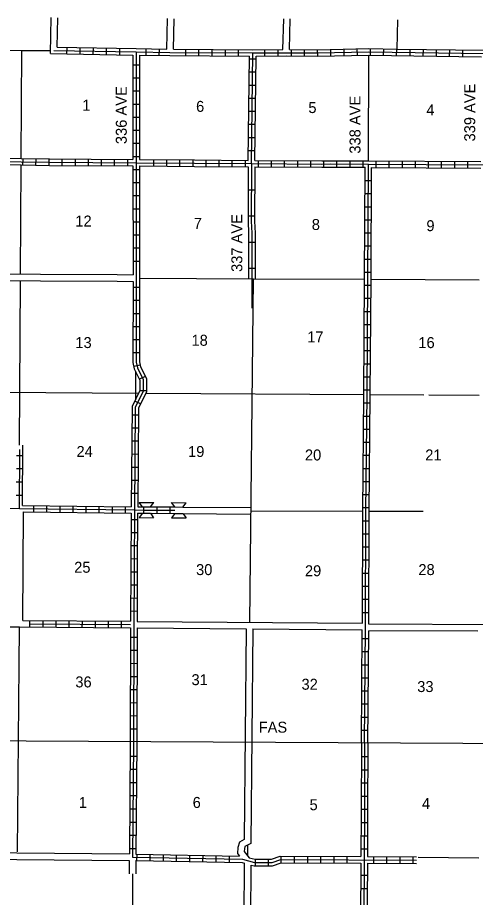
# Model space of a CAD drawing. Extents: x 1333229 to 1813251, y 16536411 to 16910478.
# Drawn here: x 1515664 to 1536545, y 16652785 to 16692903 of the extents above; entities that cross this region are included whole.
import ezdxf

# ---------------------------------------------------------------- set-up
doc = ezdxf.new("R2010")
doc.units = 0
for name, color, linetype in [('L11', 7, 'Continuous'), ('L13', 7, 'Continuous'), ('L14', 7, 'Continuous'), ('L18', 7, 'Continuous'), ('L2', 7, 'Continuous'), ('L21', 7, 'Continuous'), ('L30', 7, 'Continuous'), ('L4', 7, 'Continuous'), ('L50', 7, 'Continuous'), ('L8', 7, 'Continuous'), ('L9', 7, 'Continuous')]:
    doc.layers.add(name, color=color, linetype=linetype)

msp = doc.modelspace()

# ---------------------------------------------------------------- linework, layer by layer
at = {"layer": 'L11'}
for p, q in [((1523206, 16670583), (1526310, 16670559)), ((1521114, 16665373), (1531389, 16665288)), ((1510574, 16665160), (1515747, 16665117)), ((1521113, 16665073), (1526094, 16665032)), ((1526394, 16665029), (1531387, 16664988)), ((1536652, 16664924), (1531683, 16664946)), ((1541932, 16665200), (1531684, 16665246)), ((1520757, 16654473), (1520755, 16653861)), ((1521057, 16654473), (1521055, 16653861)), ((1525993, 16649394), (1526016, 16654343)), ((1526293, 16649390), (1526316, 16654262))]:
    msp.add_line(p, q, dxfattribs=at)
for points in [[(1510624, 16680954), (1513198, 16680919), (1520209, 16680882), (1520929, 16680873)], [(1510626, 16681254), (1513200, 16681219), (1520212, 16681182), (1520929, 16681173)], [(1515900, 16665416), (1515939, 16670364)], [(1523202, 16670283), (1526276, 16670259)], [(1526094, 16665032), (1526000, 16655426), (1525781, 16655309), (1525712, 16655057), (1525690, 16654792), (1525783, 16654672)], [(1526394, 16665029), (1526298, 16655245), (1526036, 16655105), (1526009, 16655004), (1525999, 16654884), (1526224, 16654594)], [(1510333, 16654861), (1515634, 16654819), (1520762, 16654773)], [(1510331, 16654561), (1515632, 16654519), (1520757, 16654473)]]:
    msp.add_lwpolyline(points, dxfattribs=at)
at = {"layer": 'L13'}
for p, q in [((1515839, 16691407), (1515811, 16686481)), ((1531663, 16686370), (1531678, 16691191)), ((1515810, 16686186), (1515782, 16681206)), ((1521224, 16681021), (1526425, 16680996)), ((1526425, 16680996), (1531494, 16680971)), ((1531789, 16680970), (1536724, 16680946)), ((1515780, 16680906), (1515739, 16673413)), ((1521043, 16676773), (1521036, 16675474)), ((1531753, 16675713), (1534187, 16675697)), ((1534424, 16675696), (1536712, 16675681)), ((1526309, 16670409), (1531404, 16670397)), ((1531700, 16670397), (1534165, 16670391)), ((1526168, 16654666), (1526170, 16655177)), ((1533931, 16654619), (1536706, 16654592)), ((1520905, 16653861), (1520889, 16649458))]:
    msp.add_line(p, q, dxfattribs=at)
for points in [[(1526253, 16665331), (1526425, 16680996)], [(1510588, 16675846), (1521181, 16675779)], [(1521551, 16675777), (1531470, 16675714)], [(1515734, 16663375), (1515747, 16665117)], [(1515666, 16654870), (1515734, 16663371)]]:
    msp.add_lwpolyline(points, dxfattribs=at)
at = {"layer": 'L18'}
for p, q in [((1521212, 16670798), (1521875, 16670794)), ((1521360, 16670598), (1521212, 16670798)), ((1521360, 16670598), (1521724, 16670596)), ((1521724, 16670596), (1521875, 16670794)), ((1522689, 16670787), (1523352, 16670783)), ((1522837, 16670587), (1522689, 16670787)), ((1522837, 16670587), (1523201, 16670585)), ((1523201, 16670585), (1523352, 16670783)), ((1521358, 16670300), (1521207, 16670102)), ((1521358, 16670300), (1521722, 16670298)), ((1521722, 16670298), (1521870, 16670098)), ((1522835, 16670289), (1522684, 16670091)), ((1522835, 16670289), (1523199, 16670286)), ((1523199, 16670286), (1523347, 16670087)), ((1521207, 16670102), (1521870, 16670098)), ((1522684, 16670091), (1523347, 16670087))]:
    msp.add_line(p, q, dxfattribs=at)
at = {"layer": 'L2'}
msp.add_lwpolyline([(1512211, 16691468), (1515839, 16691407), (1517167, 16691407)], dxfattribs=at)
at = {"layer": 'L4'}
msp.add_lwpolyline([(1510353, 16659949), (1547338, 16659764), (1551283, 16659733), (1556562, 16659685), (1557682, 16659659), (1559931, 16659659), (1562956, 16659611), (1566547, 16659579), (1570469, 16659542), (1573321, 16659553)], dxfattribs=at)
at = {"layer": 'L50'}
for p, q in [((1517164, 16691262), (1517199, 16692903)), ((1517470, 16691553), (1517499, 16692896)), ((1522466, 16691468), (1522498, 16692859)), ((1522768, 16691464), (1522812, 16692839)), ((1527763, 16691449), (1527800, 16692853)), ((1528063, 16691449), (1528100, 16692845)), ((1532982, 16691468), (1533003, 16692798))]:
    msp.add_line(p, q, dxfattribs=at)
at = {"layer": 'L8'}
for p, q in [((1517914, 16691249), (1517919, 16691545)), ((1518516, 16691239), (1518521, 16691534)), ((1519118, 16691228), (1519123, 16691524)), ((1519720, 16691217), (1519725, 16691513)), ((1520322, 16691207), (1520327, 16691503)), ((1521525, 16691186), (1521531, 16691481)), ((1522127, 16691175), (1522133, 16691471)), ((1523336, 16691165), (1523336, 16691460)), ((1523938, 16691159), (1523938, 16691455)), ((1524540, 16691154), (1524540, 16691450)), ((1525142, 16691154), (1525142, 16691450)), ((1525744, 16691149), (1525744, 16691444)), ((1526948, 16691149), (1526948, 16691444)), ((1527550, 16691154), (1527550, 16691450)), ((1528152, 16691154), (1528152, 16691450)), ((1528753, 16691149), (1528753, 16691444)), ((1529355, 16691143), (1529350, 16691439)), ((1529957, 16691154), (1529952, 16691450)), ((1530559, 16691170), (1530554, 16691466)), ((1531161, 16691180), (1531156, 16691476)), ((1531758, 16691191), (1531763, 16691487)), ((1532360, 16691180), (1532365, 16691476)), ((1532950, 16691180), (1532955, 16691476)), ((1533563, 16691165), (1533569, 16691460)), ((1534165, 16691154), (1534171, 16691450)), ((1534767, 16691149), (1534772, 16691444)), ((1535369, 16691138), (1535374, 16691434)), ((1535971, 16691133), (1535976, 16691429)), ((1517164, 16691262), (1520923, 16691194)), ((1520923, 16691194), (1520923, 16686434)), ((1521219, 16691189), (1521219, 16686433)), ((1526184, 16686393), (1526249, 16691145)), ((1526246, 16691022), (1526541, 16691022)), ((1526480, 16686390), (1526544, 16691144)), ((1521219, 16690737), (1520923, 16690737)), ((1526240, 16690425), (1526536, 16690425)), ((1521219, 16690140), (1520923, 16690140)), ((1526230, 16689829), (1526525, 16689829)), ((1521219, 16689544), (1520923, 16689544)), ((1526224, 16689232), (1526520, 16689232)), ((1521219, 16688947), (1520923, 16688947)), ((1526214, 16688635), (1526510, 16688635)), ((1521219, 16688350), (1520923, 16688350)), ((1526209, 16688039), (1526504, 16688039)), ((1521219, 16687754), (1520923, 16687754)), ((1526198, 16687442), (1526494, 16687442)), ((1521219, 16687157), (1520923, 16687157)), ((1521219, 16686560), (1520923, 16686560)), ((1526193, 16686846), (1526488, 16686846)), ((1515902, 16686481), (1515892, 16686186)), ((1516499, 16686465), (1516488, 16686170)), ((1517090, 16686455), (1517085, 16686159)), ((1517687, 16686450), (1517687, 16686154)), ((1518284, 16686450), (1518284, 16686154)), ((1518880, 16686444), (1518880, 16686149)), ((1519477, 16686444), (1519477, 16686149)), ((1520073, 16686439), (1520073, 16686143)), ((1520670, 16686434), (1520670, 16686138)), ((1521863, 16686428), (1521863, 16686133)), ((1522460, 16686423), (1522460, 16686127)), ((1523056, 16686418), (1523056, 16686122)), ((1523653, 16686413), (1523653, 16686117)), ((1524250, 16686407), (1524250, 16686112)), ((1524846, 16686402), (1524846, 16686106)), ((1525443, 16686397), (1525443, 16686101)), ((1526040, 16686391), (1526040, 16686096)), ((1526636, 16686391), (1526636, 16686096)), ((1527233, 16686386), (1527233, 16686090)), ((1527829, 16686381), (1527829, 16686085)), ((1528426, 16686376), (1528426, 16686080)), ((1529023, 16686376), (1529023, 16686080)), ((1529614, 16686370), (1529619, 16686075)), ((1530216, 16686376), (1530216, 16686080)), ((1530813, 16686370), (1530813, 16686075)), ((1531409, 16686370), (1531409, 16686075)), ((1532006, 16686370), (1532006, 16686075)), ((1532602, 16686365), (1532602, 16686069)), ((1533199, 16686360), (1533199, 16686064)), ((1533796, 16686360), (1533796, 16686064)), ((1534392, 16686354), (1534392, 16686059)), ((1534989, 16686349), (1534989, 16686054)), ((1535586, 16686349), (1535586, 16686054)), ((1536182, 16686344), (1536182, 16686048)), ((1521219, 16685964), (1520923, 16685964)), ((1520924, 16686139), (1520929, 16681173)), ((1531810, 16686074), (1536787, 16686044)), ((1521219, 16685367), (1520923, 16685367)), ((1531510, 16685473), (1531805, 16685473)), ((1521219, 16684770), (1520923, 16684770)), ((1531510, 16684876), (1531805, 16684876)), ((1521219, 16684174), (1520923, 16684174)), ((1531510, 16684279), (1531805, 16684279)), ((1521224, 16683577), (1520929, 16683577)), ((1531504, 16683683), (1531800, 16683683)), ((1521224, 16682981), (1520929, 16682981)), ((1531504, 16683086), (1531800, 16683086)), ((1521224, 16682384), (1520929, 16682384)), ((1531499, 16682489), (1531795, 16682489)), ((1521224, 16681787), (1520929, 16681787)), ((1531499, 16681893), (1531795, 16681893)), ((1531494, 16681296), (1531789, 16681296)), ((1521224, 16680594), (1520929, 16680594)), ((1531494, 16680700), (1531789, 16680700)), ((1521224, 16679997), (1520929, 16679997)), ((1531488, 16680103), (1531784, 16680103)), ((1521224, 16679401), (1520929, 16679401)), ((1531483, 16679506), (1531779, 16679506)), ((1521219, 16678804), (1520923, 16678804)), ((1531478, 16678910), (1531774, 16678910)), ((1521219, 16678207), (1520923, 16678207)), ((1531473, 16678313), (1531768, 16678313)), ((1521219, 16677611), (1520923, 16677611)), ((1531473, 16677716), (1531768, 16677716)), ((1521256, 16677051), (1520966, 16676988)), ((1531467, 16677120), (1531763, 16677120)), ((1521488, 16676544), (1521224, 16676412)), ((1531462, 16676523), (1531758, 16676523)), ((1521541, 16675889), (1521246, 16675889)), ((1531457, 16675926), (1531752, 16675926)), ((1521272, 16675288), (1521008, 16675414)), ((1531451, 16675330), (1531747, 16675330)), ((1521177, 16674775), (1520881, 16674781)), ((1531446, 16674733), (1531742, 16674733)), ((1521172, 16674179), (1520876, 16674184)), ((1531441, 16674136), (1531737, 16674136)), ((1515893, 16670660), (1515909, 16673412)), ((1521166, 16673582), (1520871, 16673587)), ((1531436, 16673540), (1531731, 16673540)), ((1515908, 16672922), (1515612, 16672922)), ((1521161, 16672985), (1520865, 16672991)), ((1531430, 16672943), (1531726, 16672943)), ((1515902, 16672320), (1515607, 16672320)), ((1521156, 16672389), (1520860, 16672394)), ((1531425, 16672347), (1531721, 16672347)), ((1515897, 16671718), (1515601, 16671718)), ((1521150, 16671792), (1520855, 16671797)), ((1531420, 16671750), (1531715, 16671750)), ((1515897, 16671116), (1515601, 16671116)), ((1521145, 16671196), (1520850, 16671201)), ((1531409, 16671153), (1531705, 16671153)), ((1515893, 16670660), (1520846, 16670601)), ((1516393, 16670657), (1516393, 16670361)), ((1516990, 16670646), (1516990, 16670351)), ((1517587, 16670641), (1517587, 16670345)), ((1518183, 16670631), (1518183, 16670335)), ((1518780, 16670625), (1518780, 16670330)), ((1519376, 16670620), (1519376, 16670324)), ((1519973, 16670609), (1519973, 16670314)), ((1520570, 16670604), (1520570, 16670308)), ((1521141, 16670598), (1521356, 16670596)), ((1521414, 16670595), (1521412, 16670297)), ((1522011, 16670591), (1522009, 16670293)), ((1522607, 16670587), (1522605, 16670289)), ((1531404, 16670557), (1531700, 16670557)), ((1521139, 16670302), (1521356, 16670301)), ((1521135, 16670002), (1520839, 16670007)), ((1531404, 16669960), (1531700, 16669960)), ((1521135, 16669406), (1520839, 16669411)), ((1531399, 16669363), (1531694, 16669363)), ((1521129, 16668809), (1520834, 16668814)), ((1531399, 16668767), (1531694, 16668767)), ((1521124, 16668212), (1520828, 16668218)), ((1531399, 16668170), (1531694, 16668170)), ((1521124, 16667616), (1520828, 16667621)), ((1531393, 16667573), (1531689, 16667573)), ((1521119, 16667019), (1520823, 16667024)), ((1531393, 16666977), (1531689, 16666977)), ((1521119, 16666422), (1520823, 16666428)), ((1531393, 16666380), (1531689, 16666380)), ((1521119, 16665826), (1520823, 16665831)), ((1531388, 16665783), (1531684, 16665783)), ((1515900, 16665416), (1520819, 16665376)), ((1516215, 16665413), (1516213, 16665114)), ((1516812, 16665408), (1516810, 16665110)), ((1517409, 16665403), (1517406, 16665105)), ((1518005, 16665398), (1518003, 16665100)), ((1518602, 16665393), (1518599, 16665095)), ((1519198, 16665388), (1519196, 16665090)), ((1519795, 16665383), (1519792, 16665085)), ((1520391, 16665378), (1520389, 16665080)), ((1515747, 16665117), (1520818, 16665076)), ((1516214, 16665264), (1520818, 16665226)), ((1521114, 16664632), (1520818, 16664638)), ((1531383, 16664590), (1531678, 16664590)), ((1521108, 16664036), (1520813, 16664041)), ((1531378, 16663994), (1531673, 16663994)), ((1521108, 16663439), (1520813, 16663444)), ((1531372, 16663397), (1531668, 16663397)), ((1521108, 16662842), (1520813, 16662848)), ((1531372, 16662800), (1531668, 16662800)), ((1521103, 16662246), (1520807, 16662251)), ((1531367, 16662204), (1531663, 16662204)), ((1521103, 16661649), (1520807, 16661654)), ((1531362, 16661607), (1531657, 16661607)), ((1521103, 16661053), (1520807, 16661058)), ((1531356, 16661010), (1531652, 16661010)), ((1521098, 16660456), (1520802, 16660461)), ((1531351, 16660414), (1531647, 16660414)), ((1520802, 16659833), (1520762, 16654773)), ((1520797, 16659231), (1521092, 16659231)), ((1531346, 16659210), (1531642, 16659210)), ((1520791, 16658629), (1521087, 16658629)), ((1531341, 16658608), (1531636, 16658608)), ((1520786, 16658027), (1521082, 16658027)), ((1531341, 16658006), (1531636, 16658006)), ((1520781, 16657425), (1521077, 16657425)), ((1531335, 16657404), (1531631, 16657404)), ((1520776, 16656823), (1521071, 16656823)), ((1531335, 16656802), (1531631, 16656802)), ((1520770, 16656221), (1521066, 16656221)), ((1531335, 16656200), (1531631, 16656200)), ((1520770, 16655619), (1521066, 16655619)), ((1531330, 16655598), (1531626, 16655598)), ((1520765, 16655017), (1521061, 16655017)), ((1531325, 16654996), (1531620, 16654996)), ((1521108, 16654468), (1521119, 16654764)), ((1521710, 16654458), (1521715, 16654753)), ((1522312, 16654447), (1522317, 16654743)), ((1522914, 16654431), (1522919, 16654727)), ((1523516, 16654421), (1523521, 16654717)), ((1524118, 16654410), (1524123, 16654706)), ((1524720, 16654400), (1524725, 16654695)), ((1525322, 16654384), (1525327, 16654680)), ((1526510, 16654225), (1526510, 16654521)), ((1527111, 16654231), (1527111, 16654526)), ((1527692, 16654368), (1527692, 16654664)), ((1528294, 16654363), (1528294, 16654658)), ((1528896, 16654363), (1528896, 16654658)), ((1529498, 16654357), (1529498, 16654653)), ((1530100, 16654357), (1530100, 16654653)), ((1530702, 16654352), (1530702, 16654648)), ((1531621, 16654643), (1533854, 16654632)), ((1531906, 16654347), (1531906, 16654643)), ((1532507, 16654342), (1532507, 16654637)), ((1533109, 16654342), (1533109, 16654637)), ((1533711, 16654336), (1533711, 16654632)), ((1531619, 16654348), (1533854, 16654336)), ((1531319, 16653793), (1531615, 16653793)), ((1531314, 16653191), (1531610, 16653191))]:
    msp.add_line(p, q, dxfattribs=at)
for points in [[(1517317, 16691407), (1521071, 16691339), (1522613, 16691318), (1526399, 16691291), (1527909, 16691302), (1529324, 16691291), (1531678, 16691339), (1536974, 16691265), (1538474, 16691281), (1542465, 16691275)], [(1517470, 16691553), (1521071, 16691487), (1522466, 16691468)], [(1522768, 16691464), (1526399, 16691439), (1527763, 16691449)], [(1528063, 16691449), (1529324, 16691439), (1531678, 16691487), (1532982, 16691468)], [(1532982, 16691468), (1536974, 16691413), (1538329, 16691427)], [(1521071, 16691339), (1521071, 16686286), (1521077, 16681022), (1521071, 16677194), (1521129, 16676935), (1521393, 16676402), (1521393, 16675874), (1521034, 16675129), (1520992, 16670451), (1520976, 16667779), (1520966, 16665145), (1520950, 16659833)], [(1521219, 16691189), (1522613, 16691170), (1526249, 16691145)], [(1526330, 16686244), (1526399, 16691291)], [(1526544, 16691144), (1527909, 16691154), (1529324, 16691143), (1531678, 16691191), (1536823, 16691119)], [(1510522, 16686381), (1513231, 16686354), (1515823, 16686333), (1517122, 16686307), (1521071, 16686286), (1523727, 16686265), (1526330, 16686244), (1529545, 16686222), (1529936, 16686228), (1531663, 16686222), (1536937, 16686191), (1547502, 16686196)], [(1510671, 16686232), (1513231, 16686207), (1515823, 16686186), (1517122, 16686159), (1520924, 16686139)], [(1510672, 16686527), (1513231, 16686502), (1515823, 16686481), (1517122, 16686455), (1520923, 16686434)], [(1521219, 16686433), (1523727, 16686413), (1526184, 16686393)], [(1526480, 16686390), (1529545, 16686370), (1529936, 16686376), (1531663, 16686370), (1536788, 16686340)], [(1531494, 16659812), (1531536, 16665097), (1531552, 16670388), (1531605, 16675694), (1531642, 16681011), (1531663, 16686222)], [(1521219, 16686137), (1521224, 16681022), (1521219, 16677209), (1521272, 16676982), (1521541, 16676439), (1521541, 16675842), (1521182, 16675092), (1521141, 16670598)], [(1521219, 16686137), (1523727, 16686117), (1526180, 16686097)], [(1526480, 16686095), (1529545, 16686075), (1529936, 16686080), (1531514, 16686075)], [(1531389, 16665288), (1531404, 16670388), (1531457, 16675694), (1531494, 16681011), (1531514, 16686075)], [(1531684, 16665246), (1531700, 16670388), (1531752, 16675694), (1531789, 16681011), (1531810, 16686074)], [(1520929, 16680873), (1520923, 16677178), (1520987, 16676887), (1521246, 16676365), (1521246, 16675905), (1520886, 16675166), (1520846, 16670601)], [(1515744, 16670514), (1515760, 16673207)], [(1510422, 16670557), (1512259, 16670551), (1515744, 16670514), (1520992, 16670451), (1522597, 16670440)], [(1521721, 16670594), (1522837, 16670587)], [(1515939, 16670364), (1520843, 16670305)], [(1520843, 16670305), (1520828, 16667779), (1520819, 16665376)], [(1521139, 16670302), (1521124, 16667779), (1521114, 16665373)], [(1521413, 16670446), (1522836, 16670437)], [(1521725, 16670298), (1522836, 16670291)], [(1520818, 16665076), (1520802, 16659833)], [(1521113, 16665073), (1521098, 16659833)], [(1531346, 16659812), (1531387, 16664988)], [(1531642, 16659812), (1531683, 16664946)], [(1520950, 16659833), (1520908, 16654621), (1525923, 16654521), (1526473, 16654373), (1527270, 16654379), (1527666, 16654516), (1533854, 16654484)], [(1521098, 16659833), (1521055, 16654764), (1525783, 16654672)], [(1531346, 16659812), (1531335, 16656633), (1531325, 16654645)], [(1531494, 16659812), (1531483, 16656633), (1531473, 16654505), (1531436, 16649215), (1531404, 16643908), (1531341, 16638665), (1531341, 16633380), (1531341, 16630782), (1531335, 16628058)], [(1531642, 16659812), (1531631, 16656633), (1531621, 16654643)], [(1521057, 16654473), (1525902, 16654373), (1526016, 16654343)], [(1526224, 16654594), (1526494, 16654521), (1527243, 16654526), (1527639, 16654664), (1531325, 16654645)], [(1526316, 16654262), (1526451, 16654225), (1527296, 16654231), (1527692, 16654368), (1531324, 16654349)], [(1531324, 16654349), (1531289, 16649328)], [(1531619, 16654348), (1531585, 16649385)]]:
    msp.add_lwpolyline(points, dxfattribs=at)
at = {"layer": 'L9'}
for p, q in [((1526178, 16685051), (1526477, 16685050)), ((1526176, 16683857), (1526474, 16683857)), ((1526201, 16682665), (1526499, 16682664)), ((1526197, 16681472), (1526495, 16681471))]:
    msp.add_line(p, q, dxfattribs=at)
for points in [[(1526330, 16686244), (1526325, 16683614), (1526351, 16683076), (1526341, 16679649)], [(1526180, 16686097), (1526175, 16683611), (1526201, 16683072), (1526195, 16680997)], [(1526480, 16686095), (1526475, 16683618), (1526501, 16683079), (1526495, 16680995)]]:
    msp.add_lwpolyline(points, dxfattribs=at)

# ---------------------------------------------------------------- texts
at = {"layer": 'L14'}
for s, p in [('1', (1518612, 16688656)), ('6', (1523805, 16688603)), ('5', (1528927, 16688550)), ('4', (1534310, 16688446)), ('12', (1518299, 16683376)), ('7', (1523700, 16683270)), ('8', (1529083, 16683218)), ('9', (1534310, 16683165)), ('17', (1528874, 16678094)), ('13', (1518299, 16677834)), ('18', (1523596, 16677938)), ('16', (1533944, 16677833)), ('24', (1518351, 16672868)), ('19', (1523439, 16672866)), ('20', (1528770, 16672710)), ('21', (1534258, 16672710)), ('25', (1518246, 16667588)), ('30', (1523805, 16667482)), ('29', (1528770, 16667429)), ('28', (1533944, 16667482)), ('31', (1523596, 16662463)), ('36', (1518299, 16662360)), ('32', (1528613, 16662254)), ('33', (1533892, 16662149)), ('1', (1518456, 16656864)), ('6', (1523650, 16656865)), ('4', (1534103, 16656812)), ('5', (1528981, 16656760))]:
    msp.add_text(s, height=500, rotation=0, dxfattribs=at).set_placement(p)
at = {"layer": 'L21'}
msp.add_text('FAS', height=500, rotation=0, dxfattribs=at).set_placement((1526660, 16660296))
at = {"layer": 'L30'}
for s, p in [('339 AVE', (1536536, 16687253)), ('336 AVE', (1520644, 16687134)), ('338 AVE', (1531304, 16686698)), ('337 AVE', (1525915, 16681304))]:
    msp.add_text(s, height=500, rotation=90, dxfattribs=at).set_placement(p)

doc.saveas('drawing.dxf')
